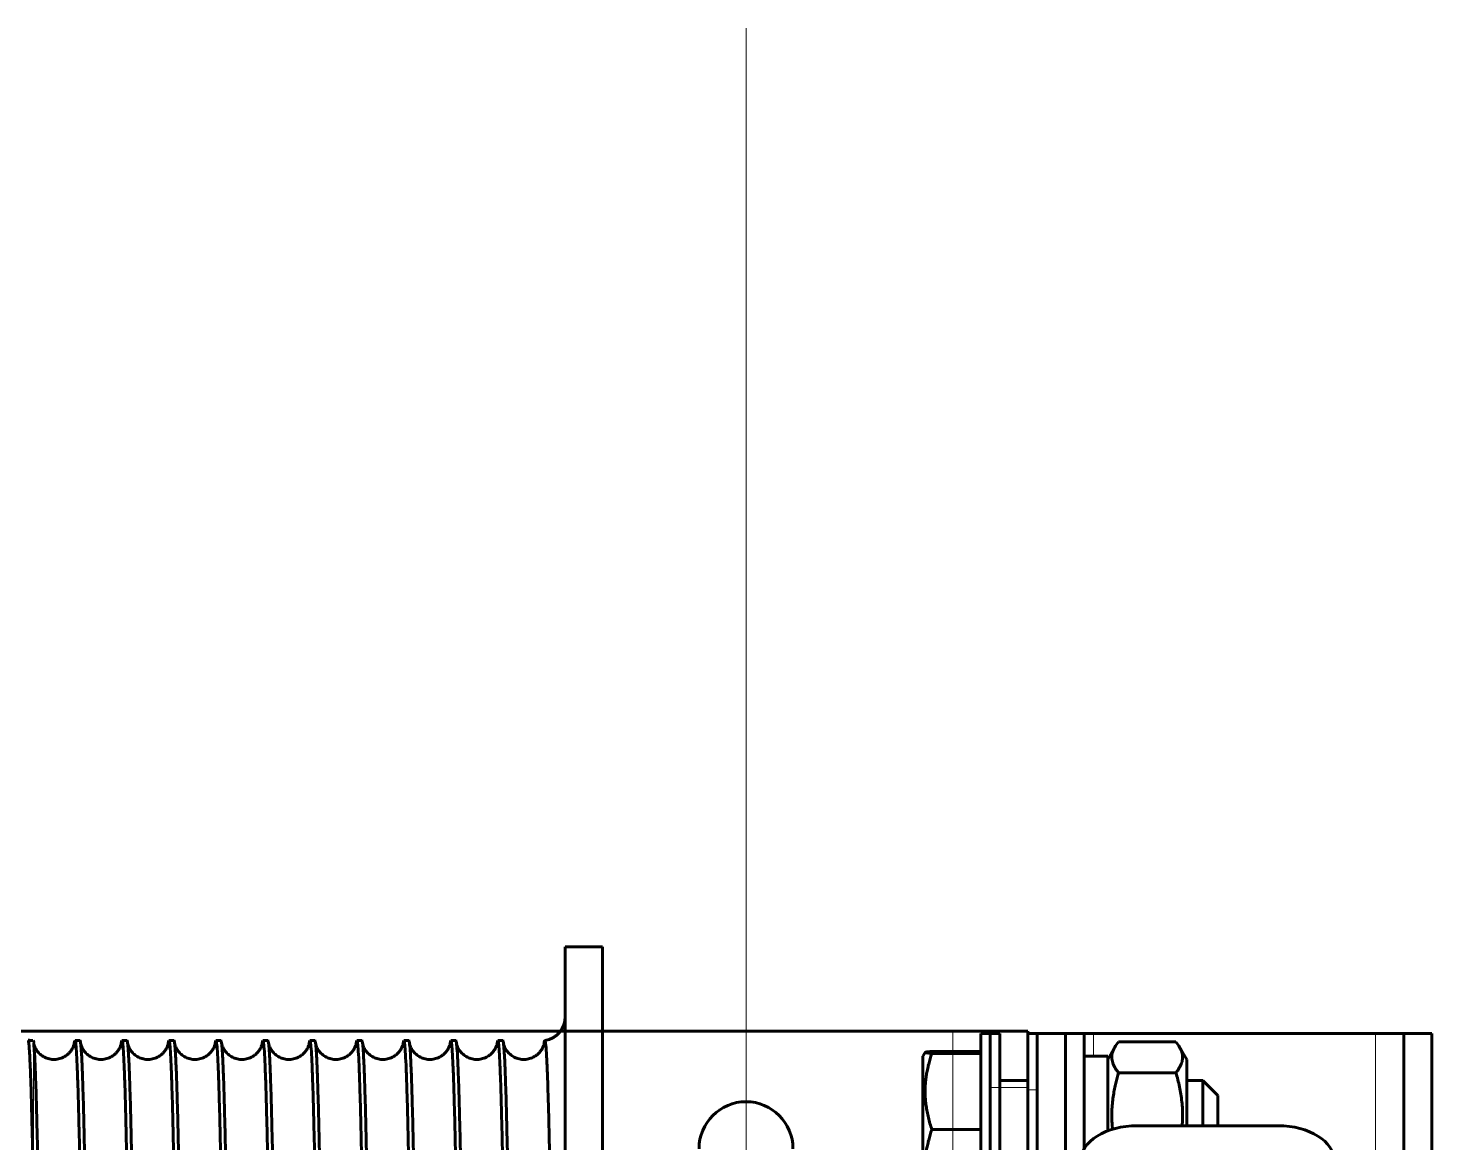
# Model space of a CAD drawing. Header units: millimetres. Extents: x 0 to 840, y 0 to 594.
# Drawn here: x 722.916 to 725.53, y 267.217 to 269.294 of the extents above; entities that cross this region are included whole.
import ezdxf

# ---------------------------------------------------------------- set-up
doc = ezdxf.new("R2010")
doc.units = ezdxf.units.MM
for name, pattern in [('K5LT_AXLED', [19.5, 15, -1.5, 1.5, -1.5]), ('K5LT_BASIC', [0]), ('K5LT_THIN', [0])]:
    doc.linetypes.add(name, pattern=pattern)
doc.layers.add('Системный слой', color=7, linetype='Continuous')

# ---------------------------------------------------------------- blocks, each defined once
blk = doc.blocks.new('U316')
at = {"layer": 'Системный слой', "color": 30, "linetype": 'K5LT_AXLED', "lineweight": 18, "true_color": 0xff8000}
for p, q in [((724.2526, 269.2935), (724.2526, 264.891)), ((724.2526, 267.6485), (724.2526, 263.246))]:
    blk.add_line(p, q, dxfattribs=at)
at = {"layer": 'Системный слой', "color": 5, "linetype": 'K5LT_BASIC', "lineweight": 60, "true_color": 0x0000ff}
for p, q in [((724.6376, 267.4248), (722.2401, 267.4248)), ((724.7076, 267.4248), (724.6376, 267.4248)), ((724.7776, 267.4248), (724.7076, 267.4248)), ((724.7076, 267.4248), (724.7076, 267.3198)), ((724.7776, 267.3198), (724.7776, 267.4248)), ((724.7076, 266.9348), (724.7076, 267.3198)), ((724.7776, 266.9348), (724.7776, 267.3198))]:
    blk.add_line(p, q, dxfattribs=at)
at = {"layer": 'Системный слой', "color": 7, "linetype": 'K5LT_THIN', "lineweight": 18}
for p, q in [((724.6376, 265.1148), (724.6376, 267.4248)), ((724.7776, 267.3198), (724.7076, 267.3198))]:
    blk.add_line(p, q, dxfattribs=at)
at = {"layer": 'Системный слой', "color": 5, "linetype": 'K5LT_BASIC', "lineweight": 60, "true_color": 0x0000ff}
blk.add_arc((724.2526, 267.206), 0.0875, 0, 180, dxfattribs=at)

msp = doc.modelspace()

# ---------------------------------------------------------------- linework, layer by layer
at = {"layer": 'Системный слой', "color": 5, "linetype": 'K5LT_BASIC', "lineweight": 60, "true_color": 0x0000ff}
for p, q in [((723.91562, 267.58229), (723.98562, 267.58229)), ((723.91562, 267.58229), (723.91562, 264.95729)), ((723.98562, 267.58229), (723.98562, 264.95729)), ((724.72506, 267.42041), (724.69006, 267.42041)), ((724.69006, 267.21753), (724.69006, 267.42041)), ((724.72506, 267.21753), (724.72506, 267.42041)), ((724.77756, 267.42041), (724.77756, 267.31541)), ((724.79506, 267.42041), (724.77756, 267.42041)), ((724.79506, 267.42041), (724.79506, 266.98291)), ((724.79506, 267.42041), (724.84756, 267.42041)), ((724.84756, 267.42041), (724.88256, 267.42041)), ((724.90006, 267.42041), (724.84756, 267.42041)), ((724.84756, 266.98291), (724.84756, 267.42041)), ((724.88256, 267.42041), (724.88256, 267.20613)), ((725.42506, 267.42041), (724.90006, 267.42041)), ((725.47756, 267.42041), (725.42506, 267.42041)), ((725.53006, 267.42041), (725.47756, 267.42041)), ((725.47756, 266.93911), (725.47756, 267.42041)), ((725.53006, 266.93911), (725.53006, 267.42041)), ((723.00292, 267.40729), (723.01214, 267.40729)), ((723.09042, 267.40729), (723.09964, 267.40729)), ((723.17792, 267.40729), (723.18714, 267.40729)), ((723.26542, 267.40729), (723.27464, 267.40729)), ((723.35292, 267.40729), (723.36214, 267.40729)), ((723.44042, 267.40729), (723.44964, 267.40729)), ((723.52792, 267.40729), (723.53714, 267.40729)), ((723.61542, 267.40729), (723.62464, 267.40729)), ((723.70292, 267.40729), (723.71214, 267.40729)), ((723.79042, 267.40729), (723.79964, 267.40729)), ((724.92631, 267.37229), (724.93955, 267.39522)), ((724.94639, 267.40501), (725.05323, 267.40501)), ((725.06007, 267.39522), (725.07331, 267.37229)), ((724.5862, 267.38545), (724.58214, 267.37841)), ((724.58214, 267.37841), (724.58214, 267.12876)), ((724.69006, 267.3872), (724.59868, 267.3872)), ((724.69006, 267.38355), (724.59868, 267.38355)), ((724.88256, 267.37841), (724.92631, 267.37841)), ((724.92631, 267.37841), (724.92631, 267.23922)), ((725.07331, 267.32553), (725.07331, 267.37229)), ((724.94639, 267.3475), (725.05323, 267.3475)), ((724.72506, 267.33291), (724.77756, 267.33291)), ((724.77756, 266.93041), (724.77756, 267.31541)), ((725.07331, 267.33291), (725.10364, 267.33291)), ((725.07331, 267.2488), (725.07331, 267.32553)), ((725.10364, 267.33291), (725.13164, 267.30491)), ((725.10364, 267.28744), (725.10364, 267.33291)), ((725.10364, 267.2488), (725.10364, 267.28744)), ((725.13164, 267.30491), (725.13164, 267.27399)), ((725.13164, 267.27399), (725.13164, 267.2488)), ((724.69006, 267.24177), (724.59868, 267.24177)), ((724.98086, 267.2488), (725.24336, 267.2488)), ((724.69006, 267.07041), (724.69006, 267.21753)), ((724.72506, 267.07041), (724.72506, 267.21753))]:
    msp.add_line(p, q, dxfattribs=at)
at = {"layer": 'Системный слой', "color": 7, "linetype": 'K5LT_THIN', "lineweight": 18}
for p, q in [((724.90006, 267.42041), (724.90006, 267.37841)), ((725.42506, 267.42041), (725.42506, 267.03949)), ((722.92586, 267.10255), (722.92586, 267.40299)), ((724.79506, 267.31541), (724.77756, 267.31541))]:
    msp.add_line(p, q, dxfattribs=at)
at = {"layer": 'Системный слой', "color": 5, "linetype": 'K5LT_BASIC', "lineweight": 60, "true_color": 0x0000ff}
for centre, radius, start, end in [((723.87187, 267.45104), 0.04375, 278.0032, 359.99941), ((722.92586, 267.45979), 0.0525, 258.64548, 268.67691), ((722.92285, 267.40449), 0.00336, 333.5808, 56.57331), ((723.89148, 267.40135), 0.01494, 154.77618, 178.21231)]:
    msp.add_arc(centre, radius, start, end, dxfattribs=at)
for centre, start_param, end_param in [((724.98086, 267.183), 1.5707963, 3.1415927), ((725.24336, 267.183), 0, 1.5707963)]:
    msp.add_ellipse(centre, major_axis=(0.105, 0), ratio=0.6266133, start_param=start_param, end_param=end_param, dxfattribs=at)
for points, knots in [([(723.91562, 267.45104), (723.91562, 267.44977), (723.91554, 267.44763), (723.91515, 267.44446), (723.91469, 267.44195), (723.91406, 267.43935), (723.91324, 267.43672), (723.91225, 267.43411), (723.91108, 267.43156), (723.90962, 267.42885), (723.90766, 267.42576), (723.90507, 267.42242), (723.90219, 267.41941), (723.8996, 267.41715), (723.89743, 267.41551), (723.89559, 267.41425), (723.89384, 267.41319), (723.89227, 267.41232), (723.89083, 267.4116), (723.88946, 267.41097), (723.88821, 267.41045), (723.88722, 267.41007), (723.88662, 267.40985), (723.88631, 267.40974), (723.88614, 267.40968), (723.88606, 267.40965), (723.88604, 267.40965), (723.88611, 267.40967), (723.88626, 267.40972), (723.88653, 267.40982), (723.88678, 267.40991), (723.88694, 267.40996)], [0, 0, 0, 0, 2.9090909, 4.3636364, 5.8181818, 7.2727273, 8.7272727, 10.1818182, 11.6363636, 13.0909091, 15.030303, 17.4545455, 19.8276094, 21.6646465, 22.9144781, 24.1131313, 25.15814, 26.1006825, 26.8894713, 27.6269724, 28.3524978, 29.0300479, 29.5723353, 29.9396112, 30.2191629, 30.4982778, 30.7773927, 31.060439, 31.3552795, 31.669777, 32, 32, 32, 32]), ([(722.92586, 267.10255), (722.9255, 267.12251), (722.92478, 267.16053), (722.92373, 267.21175), (722.92257, 267.26228), (722.92131, 267.30957), (722.91995, 267.35067), (722.9187, 267.37865), (722.91757, 267.39625), (722.91655, 267.40598), (722.91586, 267.40825), (722.91552, 267.40832)], [0, 0, 0, 0, 1.1890926, 2.3794868, 3.5711828, 5.1644497, 6.7616216, 8.3626986, 9.5687132, 10.7760294, 12, 12, 12, 12]), ([(723.0016, 267.40208), (723.00157, 267.40203), (723.00156, 267.40182), (723.00128, 267.40057), (723.00054, 267.39796), (722.99873, 267.3934), (722.99534, 267.388), (722.99178, 267.38386), (722.98793, 267.38043), (722.98377, 267.3776), (722.97933, 267.37535), (722.97467, 267.37368), (722.96986, 267.37261), (722.96496, 267.37216), (722.96005, 267.37232), (722.9552, 267.37309), (722.9505, 267.37445), (722.94602, 267.37638), (722.94184, 267.37884), (722.93801, 267.38178), (722.93461, 267.38513), (722.93171, 267.38879), (722.92937, 267.3926), (722.92763, 267.39632), (722.92657, 267.39944), (722.92615, 267.40114), (722.92604, 267.4017), (722.92601, 267.40185)], [0, 0, 0, 0, 2.0161217, 4.0268086, 6.0374954, 8.0404968, 9.1989163, 10.105111, 10.9128166, 11.6745922, 12.4095468, 13.129969, 13.8422535, 14.5502151, 15.2565151, 15.963409, 16.6732779, 17.3892011, 18.1158307, 18.8610244, 19.6391721, 20.4781965, 21.4276311, 22.5950792, 24.2037323, 26.3586026, 28, 28, 28, 28]), ([(723.0891, 267.40208), (723.08907, 267.40203), (723.08906, 267.40182), (723.08878, 267.40057), (723.08804, 267.39796), (723.08623, 267.3934), (723.08284, 267.388), (723.07928, 267.38386), (723.07543, 267.38043), (723.07127, 267.3776), (723.06683, 267.37535), (723.06217, 267.37368), (723.05736, 267.37261), (723.05246, 267.37216), (723.04755, 267.37232), (723.0427, 267.37309), (723.038, 267.37445), (723.03352, 267.37638), (723.02934, 267.37884), (723.02551, 267.38178), (723.02211, 267.38513), (723.01921, 267.38879), (723.01687, 267.3926), (723.01513, 267.39632), (723.01407, 267.39944), (723.01365, 267.40114), (723.01354, 267.4017), (723.01351, 267.40185)], [0, 0, 0, 0, 2.0160905, 4.0267161, 6.0373417, 8.0404381, 9.198888, 10.1051019, 10.9128166, 11.6746109, 12.409578, 13.1300085, 13.8422978, 14.5502612, 15.2565602, 15.9634504, 16.6733131, 17.3892271, 18.1158441, 18.86102, 19.6391408, 20.4781198, 21.4275227, 22.5948957, 24.203347, 26.3602414, 28, 28, 28, 28]), ([(723.1766, 267.40208), (723.17657, 267.40203), (723.17656, 267.40182), (723.17628, 267.40057), (723.17554, 267.39796), (723.17373, 267.3934), (723.17034, 267.388), (723.16678, 267.38386), (723.16293, 267.38043), (723.15877, 267.3776), (723.15433, 267.37535), (723.14967, 267.37368), (723.14485, 267.37261), (723.13996, 267.37216), (723.13505, 267.37232), (723.1302, 267.37309), (723.1255, 267.37445), (723.12103, 267.37638), (723.11684, 267.37884), (723.11301, 267.38178), (723.10961, 267.38513), (723.10671, 267.38879), (723.10437, 267.3926), (723.10264, 267.39632), (723.10157, 267.39944), (723.10115, 267.40114), (723.10104, 267.4017), (723.10101, 267.40185)], [0, 0, 0, 0, 2.0160594, 4.0266235, 6.0371876, 8.0403733, 9.198851, 10.105082, 10.9128042, 11.6746156, 12.4095937, 13.1300309, 13.8423236, 14.5502874, 15.256584, 15.963469, 16.6733239, 17.3892273, 18.1158302, 18.8609867, 19.6390788, 20.4780102, 21.4273802, 22.5946763, 24.2029215, 26.3618833, 28, 28, 28, 28]), ([(723.2641, 267.40208), (723.26407, 267.40203), (723.26406, 267.40182), (723.26378, 267.40057), (723.26304, 267.39796), (723.26123, 267.3934), (723.25784, 267.388), (723.25428, 267.38386), (723.25043, 267.38043), (723.24627, 267.3776), (723.24183, 267.37535), (723.23717, 267.37368), (723.23235, 267.37261), (723.22745, 267.37216), (723.22255, 267.37232), (723.2177, 267.37309), (723.213, 267.37445), (723.20853, 267.37638), (723.20434, 267.37884), (723.20051, 267.38178), (723.19711, 267.38513), (723.19421, 267.38879), (723.19187, 267.3926), (723.19014, 267.39632), (723.18907, 267.39944), (723.18865, 267.40114), (723.18854, 267.4017), (723.18851, 267.40185)], [0, 0, 0, 0, 2.0160284, 4.0265308, 6.0370332, 8.0403027, 9.1988054, 10.1050516, 10.9127793, 11.6746064, 12.409594, 13.1300365, 13.842331, 14.5502937, 15.2565863, 15.9634648, 16.6733104, 17.3892016, 18.1157889, 18.8609245, 19.6389862, 20.4778677, 21.4272035, 22.5944209, 24.202456, 26.3635285, 28, 28, 28, 28]), ([(723.3516, 267.40208), (723.35157, 267.40203), (723.35156, 267.40182), (723.35128, 267.40057), (723.35054, 267.39796), (723.34873, 267.3934), (723.34534, 267.388), (723.34178, 267.38386), (723.33793, 267.38043), (723.33377, 267.3776), (723.32933, 267.37535), (723.32467, 267.37368), (723.31985, 267.37261), (723.31495, 267.37216), (723.31005, 267.37232), (723.3052, 267.37309), (723.3005, 267.37445), (723.29603, 267.37638), (723.29184, 267.37884), (723.28801, 267.38178), (723.28461, 267.38513), (723.28171, 267.38879), (723.27937, 267.3926), (723.27764, 267.39632), (723.27657, 267.39944), (723.27615, 267.40114), (723.27604, 267.4017), (723.27601, 267.40185)], [0, 0, 0, 0, 2.0159976, 4.0264381, 6.0368785, 8.0402258, 9.198751, 10.1050105, 10.9127419, 11.6745831, 12.4095787, 13.1300249, 13.8423199, 14.55028, 15.2565672, 15.9634376, 16.6732725, 17.3891501, 18.1157201, 18.8608332, 19.6388627, 20.4776923, 21.4269926, 22.5941294, 24.20195, 26.365177, 28, 28, 28, 28]), ([(723.4391, 267.40208), (723.43907, 267.40203), (723.43906, 267.40182), (723.43878, 267.40057), (723.43804, 267.39796), (723.43623, 267.3934), (723.43284, 267.388), (723.42928, 267.38386), (723.42543, 267.38043), (723.42127, 267.3776), (723.41683, 267.37535), (723.41217, 267.37368), (723.40735, 267.37261), (723.40245, 267.37216), (723.39754, 267.37232), (723.3927, 267.37309), (723.388, 267.37445), (723.38353, 267.37638), (723.37934, 267.37884), (723.37551, 267.38178), (723.37211, 267.38513), (723.36921, 267.38879), (723.36687, 267.39259), (723.36514, 267.39632), (723.36407, 267.39945), (723.36365, 267.40114), (723.36354, 267.4017), (723.36351, 267.40185)], [0, 0, 0, 0, 2.0159669, 4.0263452, 6.0367236, 8.0401434, 9.1986882, 10.1049589, 10.9126922, 11.674546, 12.4095481, 13.1299966, 13.8422905, 14.5502465, 15.2565269, 15.9633877, 16.6732104, 17.3890729, 18.1156242, 18.8607132, 19.6387088, 20.4774844, 21.4267478, 22.5938022, 24.2014044, 26.3668287, 28, 28, 28, 28]), ([(723.5266, 267.40208), (723.52657, 267.40203), (723.52656, 267.40182), (723.52628, 267.40057), (723.52554, 267.39796), (723.52373, 267.3934), (723.52033, 267.388), (723.51678, 267.38386), (723.51293, 267.38043), (723.50877, 267.3776), (723.50433, 267.37535), (723.49967, 267.37368), (723.49485, 267.37261), (723.48995, 267.37216), (723.48504, 267.37232), (723.4802, 267.37309), (723.4755, 267.37445), (723.47103, 267.37638), (723.46684, 267.37884), (723.46301, 267.38178), (723.45961, 267.38513), (723.45671, 267.38878), (723.45437, 267.39259), (723.45264, 267.39632), (723.45157, 267.39945), (723.45115, 267.40114), (723.45104, 267.4017), (723.45101, 267.40185)], [0, 0, 0, 0, 2.0159363, 4.0262523, 6.0365683, 8.0400548, 9.1986166, 10.1048966, 10.9126299, 11.6744949, 12.4095019, 13.1299513, 13.8422427, 14.5501931, 15.2564651, 15.963315, 16.6731239, 17.3889698, 18.115501, 18.8605642, 19.638524, 20.4772435, 21.4264688, 22.5934389, 24.2008183, 26.3684837, 28, 28, 28, 28]), ([(723.6141, 267.40208), (723.61407, 267.40203), (723.61406, 267.40182), (723.61378, 267.40057), (723.61304, 267.39796), (723.61123, 267.3934), (723.60783, 267.388), (723.60428, 267.38386), (723.60043, 267.38043), (723.59627, 267.3776), (723.59183, 267.37535), (723.58717, 267.37368), (723.58235, 267.37261), (723.57745, 267.37216), (723.57254, 267.37232), (723.5677, 267.37309), (723.563, 267.37445), (723.55853, 267.37638), (723.55434, 267.37884), (723.55051, 267.38178), (723.54711, 267.38513), (723.54421, 267.38878), (723.54187, 267.39259), (723.54014, 267.39632), (723.53907, 267.39945), (723.53865, 267.40115), (723.53854, 267.4017), (723.53851, 267.40185)], [0, 0, 0, 0, 2.0159059, 4.0261593, 6.0364127, 8.0399602, 9.1985365, 10.1048236, 10.9125552, 11.6744299, 12.4094403, 13.129889, 13.8421763, 14.5501197, 15.256382, 15.9632193, 16.6730131, 17.388841, 18.1153503, 18.8603862, 19.6383087, 20.4769698, 21.4261556, 22.5930397, 24.200192, 26.370142, 28, 28, 28, 28]), ([(723.7016, 267.40208), (723.70157, 267.40203), (723.70156, 267.40182), (723.70128, 267.40057), (723.70054, 267.39796), (723.69873, 267.3934), (723.69533, 267.388), (723.69178, 267.38386), (723.68793, 267.38043), (723.68376, 267.3776), (723.67932, 267.37535), (723.67467, 267.37368), (723.66985, 267.37261), (723.66495, 267.37216), (723.66004, 267.37232), (723.6552, 267.37309), (723.6505, 267.37445), (723.64603, 267.37638), (723.64184, 267.37884), (723.63801, 267.38178), (723.63462, 267.38513), (723.63171, 267.38878), (723.62937, 267.39259), (723.62764, 267.39632), (723.62657, 267.39945), (723.62615, 267.40115), (723.62603, 267.4017), (723.62601, 267.40185)], [0, 0, 0, 0, 2.0158756, 4.0260662, 6.0362567, 8.0398596, 9.1984476, 10.1047401, 10.912468, 11.6743508, 12.4093633, 13.1298098, 13.8420916, 14.5500265, 15.2562775, 15.9631009, 16.672878, 17.3886863, 18.1151724, 18.8601794, 19.6380626, 20.4766633, 21.4258084, 22.5926046, 24.1995256, 26.3718035, 28, 28, 28, 28]), ([(723.7891, 267.40208), (723.78907, 267.40203), (723.78906, 267.40182), (723.78878, 267.40057), (723.78804, 267.39796), (723.78623, 267.3934), (723.78283, 267.388), (723.77927, 267.38386), (723.77543, 267.38043), (723.77126, 267.3776), (723.76682, 267.37535), (723.76217, 267.37368), (723.75735, 267.37261), (723.75245, 267.37216), (723.74754, 267.37232), (723.7427, 267.37309), (723.738, 267.37445), (723.73353, 267.37638), (723.72934, 267.37884), (723.72551, 267.38178), (723.72212, 267.38513), (723.71921, 267.38878), (723.71687, 267.39259), (723.71514, 267.39632), (723.71407, 267.39945), (723.71365, 267.40115), (723.71353, 267.4017), (723.71351, 267.40185)], [0, 0, 0, 0, 2.0158455, 4.025973, 6.0361005, 8.0397531, 9.1983501, 10.1046459, 10.9123683, 11.6742578, 12.4092708, 13.1297136, 13.8419884, 14.5499134, 15.2561516, 15.9629595, 16.6727186, 17.3885057, 18.1149671, 18.8599436, 19.6377859, 20.476324, 21.4254271, 22.5921335, 24.1988188, 26.3734682, 28, 28, 28, 28]), ([(723.8766, 267.40208), (723.87657, 267.40203), (723.87656, 267.40182), (723.87628, 267.40057), (723.87554, 267.39796), (723.87373, 267.3934), (723.87033, 267.388), (723.86677, 267.38386), (723.86293, 267.38043), (723.85876, 267.3776), (723.85432, 267.37535), (723.84967, 267.37368), (723.84485, 267.37261), (723.83995, 267.37216), (723.83504, 267.37232), (723.8302, 267.37309), (723.8255, 267.37445), (723.82103, 267.37638), (723.81684, 267.37884), (723.81301, 267.38178), (723.80962, 267.38513), (723.80671, 267.38878), (723.80437, 267.39259), (723.80264, 267.39631), (723.80157, 267.39945), (723.80115, 267.40115), (723.80103, 267.4017), (723.80101, 267.40185)], [0, 0, 0, 0, 2.0158155, 4.0258797, 6.035944, 8.0396406, 9.198244, 10.104541, 10.9122562, 11.6741509, 12.4091628, 13.1296005, 13.8418668, 14.5497803, 15.2560043, 15.9627953, 16.6725348, 17.3882994, 18.1147345, 18.8596789, 19.6374785, 20.4759519, 21.4250117, 22.5916265, 24.1980717, 26.3751361, 28, 28, 28, 28]), ([(723.87797, 267.40772), (723.87806, 267.40773), (723.87856, 267.4074), (723.87954, 267.40257), (723.88095, 267.38505), (723.88246, 267.35384), (723.88398, 267.30974), (723.88542, 267.25712), (723.88672, 267.20053), (723.88784, 267.14513), (723.88875, 267.09639), (723.8895, 267.05297), (723.89018, 267.01189), (723.89063, 266.98344), (723.89086, 266.96895)], [0, 0, 0, 0, 0.3084995, 1.698024, 3.2930139, 5.111228, 6.8621238, 8.5271164, 10.0965006, 11.4279991, 12.5127326, 13.3373821, 14.1664712, 15, 15, 15, 15]), ([(724.94639, 267.3475), (724.94491, 267.34932), (724.94221, 267.35291), (724.93891, 267.35821), (724.93646, 267.36329), (724.93479, 267.36827), (724.9339, 267.37325), (724.93381, 267.37828), (724.93456, 267.3833), (724.93629, 267.38896), (724.93821, 267.39291), (724.93954, 267.39522)], [0, 0, 0, 0, 1.4192392, 2.7662755, 4.0411088, 5.263096, 6.50444, 7.7599466, 9.0102589, 10.2454893, 12, 12, 12, 12]), ([(725.05323, 267.3475), (725.05561, 267.35044), (725.05882, 267.3549), (725.06212, 267.36099), (725.06405, 267.3657), (725.06534, 267.37057), (725.06586, 267.37554), (725.06556, 267.38055), (725.06446, 267.38557), (725.06262, 267.39046), (725.06096, 267.39367), (725.06007, 267.39522)], [0, 0, 0, 0, 2.2853802, 3.4314173, 4.6146009, 5.8326998, 7.0796087, 8.3204122, 9.5668092, 10.8249051, 12, 12, 12, 12]), ([(724.5862, 267.38545), (724.58615, 267.38537), (724.58622, 267.3852), (724.58683, 267.38495), (724.58799, 267.38469), (724.58978, 267.38441), (724.59303, 267.38403), (724.59627, 267.38374), (724.59868, 267.38355)], [0, 0, 0, 0, 1.1631491, 2.3067482, 3.5421661, 4.8556361, 6.2421243, 9, 9, 9, 9]), ([(724.59868, 267.38355), (724.59648, 267.37687), (724.59351, 267.36677), (724.59041, 267.35328), (724.58859, 267.3434), (724.58729, 267.33382), (724.58647, 267.32444), (724.58612, 267.31512), (724.58623, 267.30573), (724.58683, 267.29603), (724.58799, 267.28585), (724.58978, 267.27507), (724.59303, 267.26023), (724.59627, 267.24909), (724.59868, 267.24177)], [0, 0, 0, 0, 2.1757748, 3.2580008, 4.299901, 5.3052497, 6.2730749, 7.2399279, 8.2177231, 9.2074326, 10.2766052, 11.4133267, 12.6132408, 15, 15, 15, 15]), ([(724.59868, 267.3872), (724.59648, 267.38703), (724.59351, 267.38677), (724.59041, 267.38642), (724.58859, 267.38617), (724.58729, 267.38592), (724.58648, 267.38568), (724.58624, 267.38553), (724.5862, 267.38545)], [0, 0, 0, 0, 2.7155342, 4.0662354, 5.3666069, 6.6213594, 7.8292795, 9, 9, 9, 9]), ([(724.93524, 267.24226), (724.93499, 267.24461), (724.9343, 267.25214), (724.93374, 267.26462), (724.93403, 267.27937), (724.93512, 267.29303), (724.93679, 267.30569), (724.93885, 267.31724), (724.94187, 267.33117), (724.94452, 267.3411), (724.94639, 267.3475)], [0, 0, 0, 0, 0.7314628, 2.3442891, 3.8669314, 5.3006718, 6.5885735, 7.8195382, 8.936629, 11, 11, 11, 11]), ([(725.06498, 267.24879), (725.06506, 267.24981), (725.06547, 267.25545), (725.06586, 267.26572), (725.06556, 267.27963), (725.06446, 267.29354), (725.06258, 267.30739), (725.05919, 267.32549), (725.05577, 267.3388), (725.05323, 267.3475)], [0, 0, 0, 0, 0.3046193, 1.6980845, 3.0847267, 4.4776198, 5.8835869, 7.2791762, 10, 10, 10, 10]), ([(724.59868, 267.24177), (724.59648, 267.23525), (724.59351, 267.22541), (724.59041, 267.21227), (724.58859, 267.20264), (724.58729, 267.19331), (724.58647, 267.18417), (724.58612, 267.17509), (724.58623, 267.16595), (724.58683, 267.15649), (724.58799, 267.14658), (724.58978, 267.13608), (724.59303, 267.12161), (724.59627, 267.11077), (724.59868, 267.10363)], [0, 0, 0, 0, 2.1757748, 3.2580008, 4.299901, 5.3052497, 6.2730749, 7.2399279, 8.2177231, 9.2074326, 10.2766052, 11.4133267, 12.6132408, 15, 15, 15, 15])]:
    msp.add_open_spline(points, degree=3, knots=knots, dxfattribs=at)
for points in [[(722.92618, 267.40036), (722.92607, 267.40134), (722.92596, 267.40222), (722.92586, 267.40299)], [(722.96839, 265.13229), (722.96796, 265.13229), (722.96708, 265.13569), (722.96576, 265.15097), (722.96444, 265.17627), (722.96312, 265.21139), (722.9618, 265.25598), (722.96048, 265.30967), (722.95916, 265.37197), (722.95784, 265.44232), (722.95652, 265.52008), (722.9552, 265.60457), (722.95388, 265.69502), (722.95257, 265.79063), (722.95125, 265.89053), (722.94993, 265.99383), (722.94861, 266.09961), (722.94729, 266.20691), (722.94597, 266.31477), (722.94465, 266.42224), (722.94333, 266.52833), (722.94201, 266.63211), (722.94069, 266.73264), (722.93937, 266.82902), (722.93806, 266.92038), (722.93674, 267.00591), (722.93542, 267.08484), (722.9341, 267.15647), (722.93278, 267.22014), (722.93146, 267.2753), (722.93014, 267.32144), (722.92882, 267.35815), (722.9275, 267.3851), (722.92662, 267.3964), (722.92618, 267.40036)], [(723.00156, 267.40186), (723.00201, 267.40548), (723.00247, 267.40729), (723.00292, 267.40729)], [(723.00292, 267.40729), (723.00336, 267.40729), (723.00424, 267.40388), (723.00556, 267.38861), (723.00688, 267.3633), (723.0082, 267.32818), (723.00952, 267.28357), (723.01083, 267.22987), (723.01215, 267.16756), (723.01347, 267.0972), (723.01479, 267.01942), (723.01611, 266.93492), (723.01743, 266.84446), (723.01875, 266.74884), (723.02007, 266.64892), (723.02139, 266.5456), (723.02271, 266.43982), (723.02403, 266.3325), (723.02535, 266.22463), (723.02667, 266.11716), (723.02799, 266.01105), (723.0293, 265.90727), (723.03062, 265.80674), (723.03194, 265.71036), (723.03326, 265.619), (723.03458, 265.53347), (723.0359, 265.45455), (723.03722, 265.38294), (723.03854, 265.31928), (723.03986, 265.26414), (723.04118, 265.21803), (723.0425, 265.18134), (723.04382, 265.15441), (723.0447, 265.14313), (723.04514, 265.13918)], [(723.01368, 267.40036), (723.01317, 267.40497), (723.01266, 267.40729), (723.01214, 267.40729)], [(723.05589, 265.13229), (723.05546, 265.13229), (723.05458, 265.13569), (723.05326, 265.15097), (723.05194, 265.17627), (723.05062, 265.21139), (723.0493, 265.25598), (723.04798, 265.30967), (723.04666, 265.37197), (723.04534, 265.44232), (723.04402, 265.52008), (723.0427, 265.60457), (723.04138, 265.69502), (723.04007, 265.79063), (723.03875, 265.89053), (723.03743, 265.99383), (723.03611, 266.09961), (723.03479, 266.20691), (723.03347, 266.31477), (723.03215, 266.42224), (723.03083, 266.52833), (723.02951, 266.63211), (723.02819, 266.73264), (723.02687, 266.82902), (723.02556, 266.92038), (723.02424, 267.00591), (723.02292, 267.08484), (723.0216, 267.15647), (723.02028, 267.22014), (723.01896, 267.2753), (723.01764, 267.32144), (723.01632, 267.35815), (723.015, 267.3851), (723.01412, 267.3964), (723.01368, 267.40036)], [(723.08906, 267.40186), (723.08951, 267.40548), (723.08997, 267.40729), (723.09042, 267.40729)], [(723.09042, 267.40729), (723.09086, 267.40729), (723.09174, 267.40388), (723.09306, 267.38861), (723.09438, 267.3633), (723.0957, 267.32818), (723.09702, 267.28357), (723.09833, 267.22987), (723.09965, 267.16756), (723.10097, 267.0972), (723.10229, 267.01942), (723.10361, 266.93492), (723.10493, 266.84446), (723.10625, 266.74884), (723.10757, 266.64892), (723.10889, 266.54561), (723.11021, 266.43982), (723.11153, 266.3325), (723.11285, 266.22463), (723.11417, 266.11716), (723.11549, 266.01105), (723.1168, 265.90727), (723.11812, 265.80674), (723.11944, 265.71036), (723.12076, 265.619), (723.12208, 265.53347), (723.1234, 265.45455), (723.12472, 265.38294), (723.12604, 265.31928), (723.12736, 265.26414), (723.12868, 265.21803), (723.13, 265.18134), (723.13132, 265.15441), (723.1322, 265.14313), (723.13264, 265.13918)], [(723.10118, 267.40036), (723.10067, 267.40497), (723.10016, 267.40729), (723.09964, 267.40729)], [(723.14339, 265.13229), (723.14296, 265.13229), (723.14208, 265.13569), (723.14076, 265.15097), (723.13944, 265.17627), (723.13812, 265.21139), (723.1368, 265.25598), (723.13548, 265.30967), (723.13416, 265.37197), (723.13284, 265.44232), (723.13152, 265.52008), (723.1302, 265.60457), (723.12888, 265.69502), (723.12757, 265.79063), (723.12625, 265.89053), (723.12493, 265.99383), (723.12361, 266.09961), (723.12229, 266.20691), (723.12097, 266.31477), (723.11965, 266.42224), (723.11833, 266.52833), (723.11701, 266.63211), (723.11569, 266.73264), (723.11437, 266.82902), (723.11306, 266.92038), (723.11174, 267.00591), (723.11042, 267.08484), (723.1091, 267.15647), (723.10778, 267.22014), (723.10646, 267.2753), (723.10514, 267.32144), (723.10382, 267.35815), (723.1025, 267.3851), (723.10162, 267.3964), (723.10118, 267.40036)], [(723.17656, 267.40186), (723.17701, 267.40548), (723.17747, 267.40729), (723.17792, 267.40729)], [(723.17792, 267.40729), (723.17836, 267.40729), (723.17924, 267.40388), (723.18056, 267.38861), (723.18188, 267.3633), (723.1832, 267.32818), (723.18452, 267.28357), (723.18583, 267.22987), (723.18715, 267.16756), (723.18847, 267.0972), (723.18979, 267.01942), (723.19111, 266.93492), (723.19243, 266.84446), (723.19375, 266.74884), (723.19507, 266.64892), (723.19639, 266.54561), (723.19771, 266.43982), (723.19903, 266.3325), (723.20035, 266.22463), (723.20167, 266.11716), (723.20299, 266.01105), (723.2043, 265.90727), (723.20562, 265.80674), (723.20694, 265.71036), (723.20826, 265.619), (723.20958, 265.53348), (723.2109, 265.45455), (723.21222, 265.38294), (723.21354, 265.31928), (723.21486, 265.26414), (723.21618, 265.21803), (723.2175, 265.18134), (723.21882, 265.15441), (723.2197, 265.14313), (723.22014, 265.13918)], [(723.18868, 267.40036), (723.18817, 267.40497), (723.18766, 267.40729), (723.18714, 267.40729)], [(723.23089, 265.13229), (723.23046, 265.13229), (723.22958, 265.13569), (723.22826, 265.15097), (723.22694, 265.17627), (723.22562, 265.21139), (723.2243, 265.25598), (723.22298, 265.30967), (723.22166, 265.37197), (723.22034, 265.44232), (723.21902, 265.52009), (723.2177, 265.60457), (723.21638, 265.69502), (723.21507, 265.79063), (723.21375, 265.89053), (723.21243, 265.99383), (723.21111, 266.09961), (723.20979, 266.20691), (723.20847, 266.31478), (723.20715, 266.42224), (723.20583, 266.52833), (723.20451, 266.63211), (723.20319, 266.73264), (723.20187, 266.82902), (723.20056, 266.92038), (723.19924, 267.00591), (723.19792, 267.08485), (723.1966, 267.15647), (723.19528, 267.22014), (723.19396, 267.2753), (723.19264, 267.32144), (723.19132, 267.35815), (723.19, 267.3851), (723.18912, 267.3964), (723.18868, 267.40036)], [(723.26406, 267.40186), (723.26451, 267.40548), (723.26497, 267.40729), (723.26542, 267.40729)], [(723.26542, 267.40729), (723.26586, 267.40729), (723.26674, 267.40388), (723.26806, 267.38861), (723.26938, 267.3633), (723.2707, 267.32818), (723.27202, 267.28357), (723.27333, 267.22987), (723.27465, 267.16756), (723.27597, 267.0972), (723.27729, 267.01942), (723.27861, 266.93492), (723.27993, 266.84446), (723.28125, 266.74884), (723.28257, 266.64892), (723.28389, 266.54561), (723.28521, 266.43982), (723.28653, 266.3325), (723.28785, 266.22463), (723.28917, 266.11716), (723.29049, 266.01106), (723.2918, 265.90727), (723.29312, 265.80674), (723.29444, 265.71036), (723.29576, 265.619), (723.29708, 265.53348), (723.2984, 265.45455), (723.29972, 265.38294), (723.30104, 265.31928), (723.30236, 265.26414), (723.30368, 265.21803), (723.305, 265.18134), (723.30632, 265.15442), (723.3072, 265.14313), (723.30764, 265.13918)], [(723.27618, 267.40036), (723.27567, 267.40497), (723.27516, 267.40729), (723.27464, 267.40729)], [(723.31839, 265.13229), (723.31796, 265.13229), (723.31708, 265.13569), (723.31576, 265.15097), (723.31444, 265.17627), (723.31312, 265.21139), (723.3118, 265.25598), (723.31048, 265.30967), (723.30916, 265.37197), (723.30784, 265.44232), (723.30652, 265.52009), (723.3052, 265.60457), (723.30388, 265.69503), (723.30257, 265.79063), (723.30125, 265.89053), (723.29993, 265.99383), (723.29861, 266.09961), (723.29729, 266.20691), (723.29597, 266.31478), (723.29465, 266.42224), (723.29333, 266.52833), (723.29201, 266.63211), (723.29069, 266.73264), (723.28937, 266.82902), (723.28806, 266.92038), (723.28674, 267.00591), (723.28542, 267.08485), (723.2841, 267.15647), (723.28278, 267.22014), (723.28146, 267.2753), (723.28014, 267.32144), (723.27882, 267.35815), (723.2775, 267.3851), (723.27662, 267.3964), (723.27618, 267.40036)], [(723.35156, 267.40186), (723.35201, 267.40548), (723.35247, 267.40729), (723.35292, 267.40729)], [(723.35292, 267.40729), (723.35336, 267.40729), (723.35424, 267.40388), (723.35556, 267.38861), (723.35688, 267.3633), (723.3582, 267.32818), (723.35952, 267.28357), (723.36083, 267.22987), (723.36215, 267.16756), (723.36347, 267.0972), (723.36479, 267.01942), (723.36611, 266.93492), (723.36743, 266.84446), (723.36875, 266.74884), (723.37007, 266.64892), (723.37139, 266.54561), (723.37271, 266.43982), (723.37403, 266.3325), (723.37535, 266.22463), (723.37667, 266.11716), (723.37799, 266.01106), (723.3793, 265.90727), (723.38062, 265.80674), (723.38194, 265.71036), (723.38326, 265.619), (723.38458, 265.53348), (723.3859, 265.45455), (723.38722, 265.38294), (723.38854, 265.31928), (723.38986, 265.26414), (723.39118, 265.21803), (723.3925, 265.18134), (723.39382, 265.15442), (723.3947, 265.14313), (723.39514, 265.13918)], [(723.36368, 267.40036), (723.36317, 267.40497), (723.36266, 267.40729), (723.36214, 267.40729)], [(723.40589, 265.13229), (723.40546, 265.13229), (723.40458, 265.13569), (723.40326, 265.15097), (723.40194, 265.17627), (723.40062, 265.21139), (723.3993, 265.25599), (723.39798, 265.30967), (723.39666, 265.37197), (723.39534, 265.44232), (723.39402, 265.52009), (723.3927, 265.60457), (723.39138, 265.69503), (723.39007, 265.79063), (723.38875, 265.89053), (723.38743, 265.99383), (723.38611, 266.09961), (723.38479, 266.20691), (723.38347, 266.31478), (723.38215, 266.42224), (723.38083, 266.52833), (723.37951, 266.63211), (723.37819, 266.73264), (723.37687, 266.82902), (723.37555, 266.92038), (723.37424, 267.00592), (723.37292, 267.08485), (723.3716, 267.15647), (723.37028, 267.22015), (723.36896, 267.2753), (723.36764, 267.32144), (723.36632, 267.35815), (723.365, 267.3851), (723.36412, 267.3964), (723.36368, 267.40036)], [(723.43906, 267.40186), (723.43951, 267.40548), (723.43997, 267.40729), (723.44042, 267.40729)], [(723.44042, 267.40729), (723.44086, 267.40729), (723.44174, 267.40388), (723.44306, 267.38861), (723.44438, 267.3633), (723.4457, 267.32818), (723.44702, 267.28357), (723.44833, 267.22987), (723.44965, 267.16756), (723.45097, 267.0972), (723.45229, 267.01942), (723.45361, 266.93492), (723.45493, 266.84446), (723.45625, 266.74884), (723.45757, 266.64892), (723.45889, 266.54561), (723.46021, 266.43982), (723.46153, 266.3325), (723.46285, 266.22463), (723.46417, 266.11716), (723.46549, 266.01106), (723.4668, 265.90727), (723.46812, 265.80674), (723.46944, 265.71036), (723.47076, 265.619), (723.47208, 265.53348), (723.4734, 265.45455), (723.47472, 265.38294), (723.47604, 265.31928), (723.47736, 265.26415), (723.47868, 265.21803), (723.48, 265.18134), (723.48132, 265.15442), (723.4822, 265.14313), (723.48264, 265.13918)], [(723.45118, 267.40036), (723.45067, 267.40497), (723.45016, 267.40729), (723.44964, 267.40729)], [(723.49339, 265.13229), (723.49296, 265.13229), (723.49208, 265.13569), (723.49076, 265.15097), (723.48944, 265.17627), (723.48812, 265.21139), (723.4868, 265.25599), (723.48548, 265.30967), (723.48416, 265.37197), (723.48284, 265.44232), (723.48152, 265.52009), (723.4802, 265.60457), (723.47888, 265.69503), (723.47757, 265.79063), (723.47625, 265.89053), (723.47493, 265.99383), (723.47361, 266.09961), (723.47229, 266.20691), (723.47097, 266.31478), (723.46965, 266.42224), (723.46833, 266.52833), (723.46701, 266.63211), (723.46569, 266.73264), (723.46437, 266.82902), (723.46305, 266.92038), (723.46174, 267.00592), (723.46042, 267.08485), (723.4591, 267.15647), (723.45778, 267.22015), (723.45646, 267.2753), (723.45514, 267.32144), (723.45382, 267.35815), (723.4525, 267.3851), (723.45162, 267.3964), (723.45118, 267.40036)], [(723.52656, 267.40186), (723.52701, 267.40548), (723.52747, 267.40729), (723.52792, 267.40729)], [(723.52792, 267.40729), (723.52836, 267.40729), (723.52924, 267.40388), (723.53056, 267.38861), (723.53188, 267.3633), (723.5332, 267.32818), (723.53452, 267.28357), (723.53583, 267.22987), (723.53715, 267.16756), (723.53847, 267.0972), (723.53979, 267.01942), (723.54111, 266.93492), (723.54243, 266.84446), (723.54375, 266.74884), (723.54507, 266.64892), (723.54639, 266.54561), (723.54771, 266.43982), (723.54903, 266.33251), (723.55035, 266.22463), (723.55167, 266.11716), (723.55299, 266.01106), (723.5543, 265.90727), (723.55562, 265.80674), (723.55694, 265.71037), (723.55826, 265.619), (723.55958, 265.53348), (723.5609, 265.45455), (723.56222, 265.38294), (723.56354, 265.31928), (723.56486, 265.26415), (723.56618, 265.21803), (723.5675, 265.18134), (723.56882, 265.15442), (723.5697, 265.14313), (723.57014, 265.13918)], [(723.53868, 267.40036), (723.53817, 267.40497), (723.53766, 267.40729), (723.53714, 267.40729)], [(723.58089, 265.13229), (723.58045, 265.13229), (723.57958, 265.13569), (723.57826, 265.15097), (723.57694, 265.17627), (723.57562, 265.21139), (723.5743, 265.25599), (723.57298, 265.30967), (723.57166, 265.37197), (723.57034, 265.44232), (723.56902, 265.52009), (723.5677, 265.60457), (723.56638, 265.69503), (723.56507, 265.79063), (723.56375, 265.89053), (723.56243, 265.99384), (723.56111, 266.09961), (723.55979, 266.20691), (723.55847, 266.31478), (723.55715, 266.42224), (723.55583, 266.52834), (723.55451, 266.63211), (723.55319, 266.73264), (723.55187, 266.82902), (723.55055, 266.92039), (723.54924, 267.00592), (723.54792, 267.08485), (723.5466, 267.15647), (723.54528, 267.22015), (723.54396, 267.2753), (723.54264, 267.32144), (723.54132, 267.35815), (723.54, 267.3851), (723.53912, 267.3964), (723.53868, 267.40036)], [(723.61406, 267.40186), (723.61451, 267.40548), (723.61497, 267.40729), (723.61542, 267.40729)], [(723.61542, 267.40729), (723.61586, 267.40729), (723.61674, 267.40388), (723.61806, 267.38861), (723.61938, 267.3633), (723.6207, 267.32818), (723.62202, 267.28357), (723.62333, 267.22987), (723.62465, 267.16756), (723.62597, 267.0972), (723.62729, 267.01942), (723.62861, 266.93492), (723.62993, 266.84446), (723.63125, 266.74884), (723.63257, 266.64892), (723.63389, 266.54561), (723.63521, 266.43982), (723.63653, 266.33251), (723.63785, 266.22463), (723.63917, 266.11716), (723.64048, 266.01106), (723.6418, 265.90728), (723.64312, 265.80674), (723.64444, 265.71037), (723.64576, 265.619), (723.64708, 265.53348), (723.6484, 265.45455), (723.64972, 265.38294), (723.65104, 265.31928), (723.65236, 265.26415), (723.65368, 265.21803), (723.655, 265.18134), (723.65632, 265.15442), (723.6572, 265.14313), (723.65764, 265.13918)], [(723.62618, 267.40036), (723.62567, 267.40497), (723.62516, 267.40729), (723.62464, 267.40729)], [(723.66839, 265.13229), (723.66795, 265.13229), (723.66708, 265.13569), (723.66576, 265.15097), (723.66444, 265.17627), (723.66312, 265.21139), (723.6618, 265.25599), (723.66048, 265.30968), (723.65916, 265.37197), (723.65784, 265.44232), (723.65652, 265.52009), (723.6552, 265.60457), (723.65388, 265.69503), (723.65257, 265.79063), (723.65125, 265.89053), (723.64993, 265.99384), (723.64861, 266.09961), (723.64729, 266.20691), (723.64597, 266.31478), (723.64465, 266.42224), (723.64333, 266.52834), (723.64201, 266.63211), (723.64069, 266.73264), (723.63937, 266.82902), (723.63805, 266.92039), (723.63674, 267.00592), (723.63542, 267.08485), (723.6341, 267.15647), (723.63278, 267.22015), (723.63146, 267.2753), (723.63014, 267.32144), (723.62882, 267.35815), (723.6275, 267.3851), (723.62662, 267.3964), (723.62618, 267.40036)], [(723.70156, 267.40186), (723.70201, 267.40548), (723.70247, 267.40729), (723.70292, 267.40729)], [(723.70292, 267.40729), (723.70336, 267.40729), (723.70424, 267.40388), (723.70556, 267.38861), (723.70688, 267.3633), (723.7082, 267.32818), (723.70952, 267.28357), (723.71083, 267.22987), (723.71215, 267.16756), (723.71347, 267.0972), (723.71479, 267.01942), (723.71611, 266.93492), (723.71743, 266.84446), (723.71875, 266.74884), (723.72007, 266.64892), (723.72139, 266.54561), (723.72271, 266.43982), (723.72403, 266.33251), (723.72535, 266.22463), (723.72667, 266.11716), (723.72798, 266.01106), (723.7293, 265.90728), (723.73062, 265.80674), (723.73194, 265.71037), (723.73326, 265.619), (723.73458, 265.53348), (723.7359, 265.45455), (723.73722, 265.38294), (723.73854, 265.31928), (723.73986, 265.26415), (723.74118, 265.21803), (723.7425, 265.18134), (723.74382, 265.15442), (723.7447, 265.14313), (723.74514, 265.13918)], [(723.71368, 267.40036), (723.71317, 267.40497), (723.71266, 267.40729), (723.71214, 267.40729)], [(723.75589, 265.13229), (723.75545, 265.13229), (723.75458, 265.13569), (723.75326, 265.15097), (723.75194, 265.17627), (723.75062, 265.21139), (723.7493, 265.25599), (723.74798, 265.30968), (723.74666, 265.37197), (723.74534, 265.44232), (723.74402, 265.52009), (723.7427, 265.60458), (723.74138, 265.69503), (723.74007, 265.79063), (723.73875, 265.89054), (723.73743, 265.99384), (723.73611, 266.09961), (723.73479, 266.20692), (723.73347, 266.31478), (723.73215, 266.42224), (723.73083, 266.52834), (723.72951, 266.63212), (723.72819, 266.73264), (723.72687, 266.82902), (723.72555, 266.92039), (723.72424, 267.00592), (723.72292, 267.08485), (723.7216, 267.15648), (723.72028, 267.22015), (723.71896, 267.2753), (723.71764, 267.32144), (723.71632, 267.35815), (723.715, 267.3851), (723.71412, 267.3964), (723.71368, 267.40036)], [(723.78906, 267.40186), (723.78951, 267.40548), (723.78997, 267.40729), (723.79042, 267.40729)], [(723.79042, 267.40729), (723.79086, 267.40729), (723.79174, 267.40388), (723.79306, 267.38861), (723.79438, 267.3633), (723.7957, 267.32818), (723.79702, 267.28357), (723.79833, 267.22987), (723.79965, 267.16756), (723.80097, 267.0972), (723.80229, 267.01942), (723.80361, 266.93492), (723.80493, 266.84446), (723.80625, 266.74884), (723.80757, 266.64892), (723.80889, 266.54561), (723.81021, 266.43982), (723.81153, 266.33251), (723.81285, 266.22463), (723.81417, 266.11716), (723.81548, 266.01106), (723.8168, 265.90728), (723.81812, 265.80675), (723.81944, 265.71037), (723.82076, 265.619), (723.82208, 265.53348), (723.8234, 265.45456), (723.82472, 265.38294), (723.82604, 265.31928), (723.82736, 265.26415), (723.82868, 265.21803), (723.83, 265.18134), (723.83132, 265.15442), (723.8322, 265.14313), (723.83264, 265.13918)], [(723.80118, 267.40036), (723.80067, 267.40497), (723.80016, 267.40729), (723.79964, 267.40729)], [(723.84339, 265.13229), (723.84295, 265.13229), (723.84208, 265.13569), (723.84076, 265.15097), (723.83944, 265.17627), (723.83812, 265.21139), (723.8368, 265.25599), (723.83548, 265.30968), (723.83416, 265.37197), (723.83284, 265.44232), (723.83152, 265.52009), (723.8302, 265.60458), (723.82888, 265.69503), (723.82757, 265.79063), (723.82625, 265.89054), (723.82493, 265.99384), (723.82361, 266.09961), (723.82229, 266.20692), (723.82097, 266.31478), (723.81965, 266.42224), (723.81833, 266.52834), (723.81701, 266.63212), (723.81569, 266.73265), (723.81437, 266.82902), (723.81305, 266.92039), (723.81174, 267.00592), (723.81042, 267.08485), (723.8091, 267.15648), (723.80778, 267.22015), (723.80646, 267.2753), (723.80514, 267.32144), (723.80382, 267.35815), (723.8025, 267.3851), (723.80162, 267.3964), (723.80118, 267.40036)], [(724.93954, 267.39522), (724.94145, 267.39851), (724.94377, 267.40178), (724.94639, 267.40501)], [(725.06007, 267.39522), (725.05817, 267.39851), (725.05585, 267.40178), (725.05323, 267.40501)]]:
    msp.add_open_spline(points, degree=3, dxfattribs=at)

# ---------------------------------------------------------------- block references
at = {"layer": 'Системный слой'}
msp.add_blockref('U316', (0, 0), dxfattribs=at)

doc.saveas('drawing.dxf')
